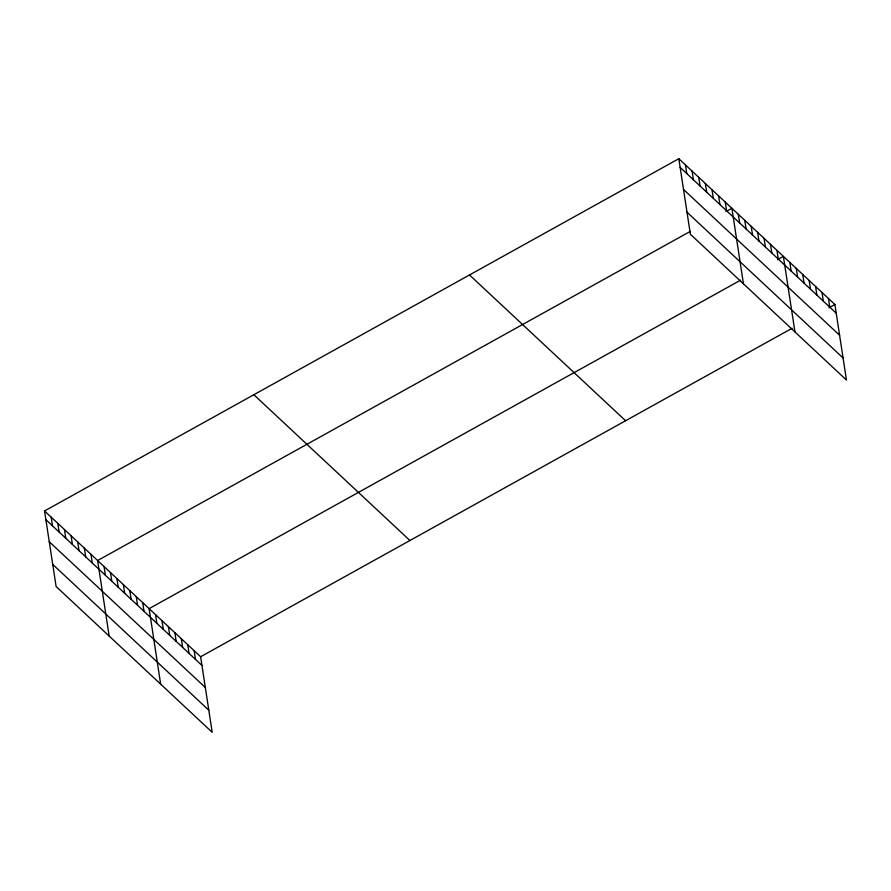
<?xml version="1.0" encoding="UTF-8"?>
<svg xmlns="http://www.w3.org/2000/svg" width="891" height="891" viewBox="0 0 891 891"><rect width="100%" height="100%" fill="white"/><g stroke="black" fill="none" stroke-linecap="round" stroke-linejoin="round"><path stroke-width="1.34" d="M44.55 510.966L200.62 656.745L212.181 732.279L56.111 586.501L44.55 510.966L678.819 158.721L834.889 304.499L846.45 380.034L690.38 234.255L678.819 158.721M690.269 231.404L97.609 560.539L109.17 636.063M725.942 211.59L731.89 208.294L743.439 283.817M740.577 280.175L149.12 608.642L160.67 684.165M777.442 259.693L783.389 256.396L794.95 331.92M200.62 656.745L792.077 328.278M828.942 307.807L834.889 304.499M680.156 167.408L836.226 313.198M683.531 189.471L839.6 335.25M687.006 212.192L843.075 357.97M469.512 274.963L625.582 420.741M253.857 394.724L409.927 540.514M45.875 519.665L201.945 665.443M49.25 541.717L205.32 687.496M52.736 564.437L208.806 710.216M828.452 298.485L829.788 307.183M822.014 292.471L823.351 301.169M815.577 286.468L816.913 295.155M809.139 280.453L810.476 289.141M802.702 274.439L804.038 283.126M796.264 268.425L797.601 277.112M789.827 262.411L791.152 271.098M776.952 250.382L778.277 259.069M770.515 244.368L771.84 253.055M764.077 238.354L765.402 247.041M757.64 232.339L758.965 241.027M751.202 226.325L752.527 235.024M744.765 220.311L746.09 229.009M738.327 214.297L739.653 222.995M725.252 202.09L726.588 210.777M718.625 195.897L719.95 204.585M711.987 189.705L713.323 198.392M705.36 183.501L706.686 192.2M698.722 177.309L700.048 185.996M692.095 171.117L693.421 179.804M685.457 164.924L686.783 173.611M194.182 650.742L195.508 659.429M187.745 644.728L189.07 653.415M181.307 638.713L182.633 647.401M174.87 632.699L176.195 641.386M168.432 626.685L169.758 635.372M161.995 620.671L163.32 629.358M155.557 614.656L156.883 623.344M142.683 602.628L144.008 611.315M136.245 596.614L137.57 605.301M129.808 590.599L131.133 599.298M123.37 584.585L124.695 593.283M116.921 578.571L118.258 587.269M110.484 572.568L111.821 581.255M104.047 566.553L105.383 575.241M90.982 554.336L92.308 563.034M84.344 548.143L85.681 556.83M77.717 541.951L79.043 550.638M71.08 535.758L72.416 544.446M64.453 529.555L65.778 538.242M57.815 523.362L59.14 532.05M51.188 517.17L52.513 525.857"/></g></svg>
